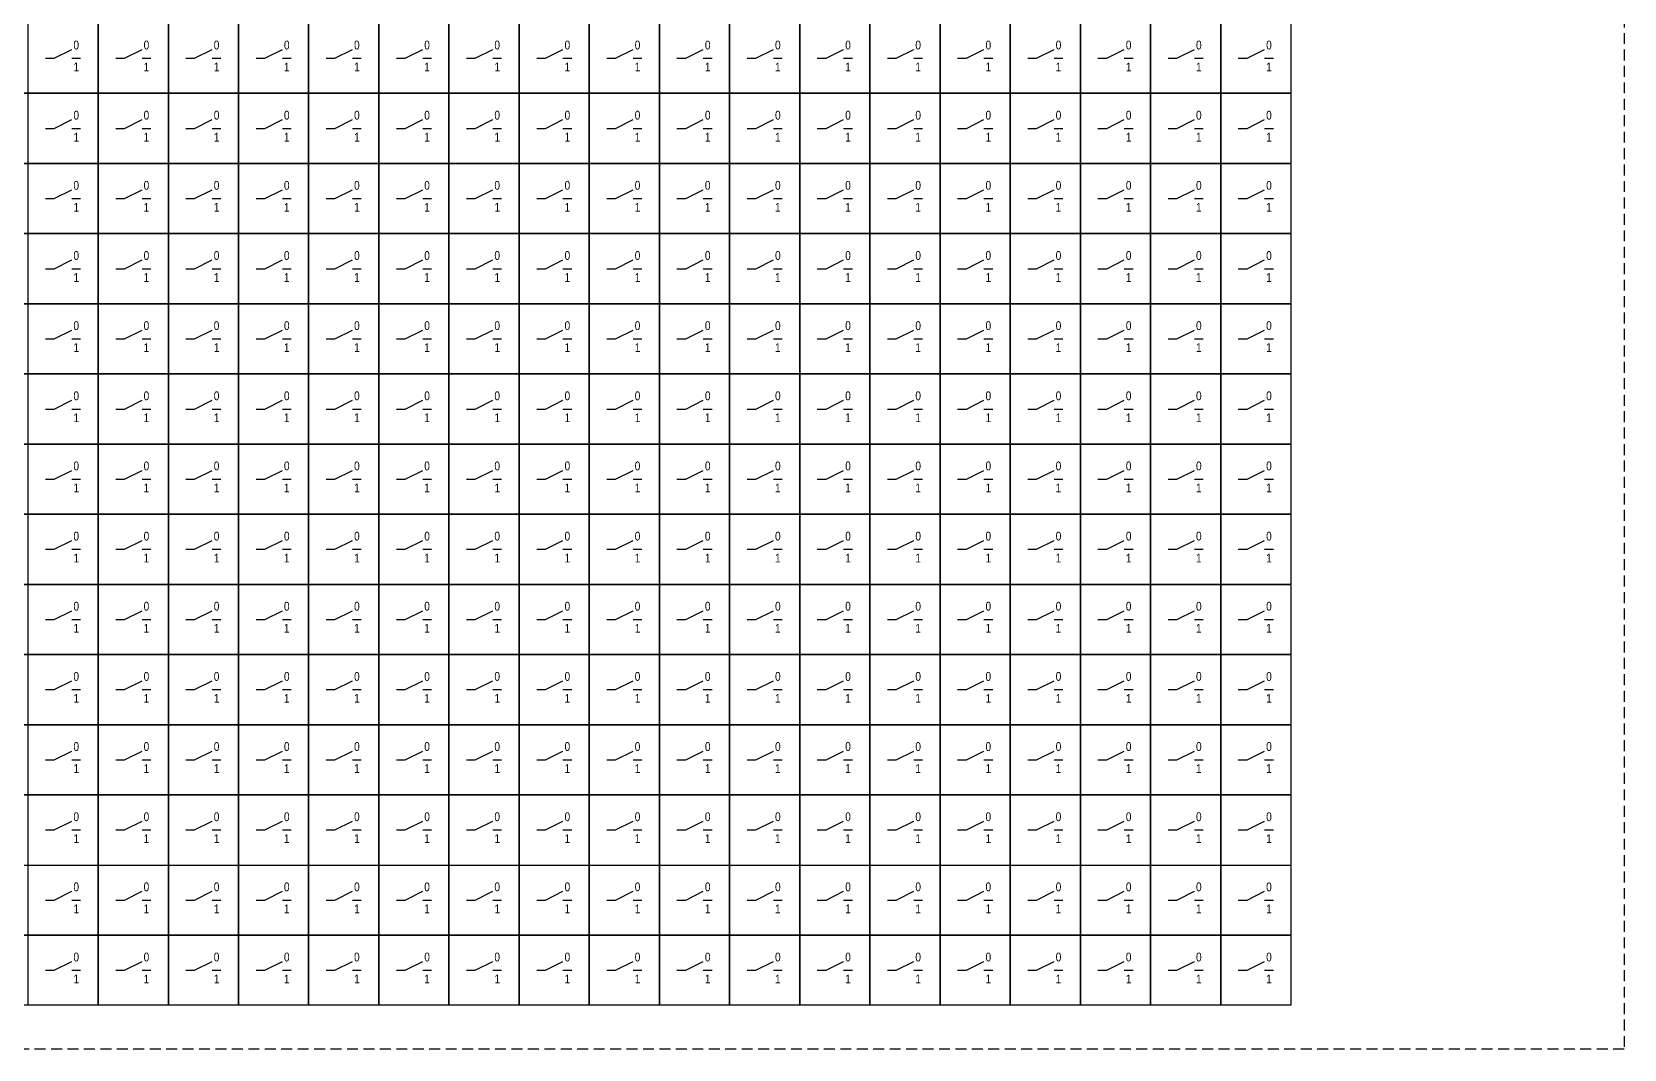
# Model space of a CAD drawing. Header units: millimetres. Extents: x -6343 to 676, y -1039 to 887.
# Drawn here: x -3019.6 to -2838, y 482 to 598 of the extents above; entities that cross this region are included whole.
import ezdxf

# ---------------------------------------------------------------- set-up
doc = ezdxf.new("R2010")
doc.units = ezdxf.units.MM
doc.linetypes.add('штриховая2', pattern=[0.375, 0.25, -0.125])
doc.styles.add('2.5_Gost_RD', font='ARIALN.TTF', dxfattribs={"height": 2.5})

msp = doc.modelspace()

# ---------------------------------------------------------------- linework, layer by layer
at = {"ltscale": 100}
for p, q in [((-3017, 595), (-3015, 596)), ((-3009, 595), (-3007, 596)), ((-3001, 595), (-2999, 596)), ((-2993, 595), (-2991, 596)), ((-2985, 595), (-2983, 596)), ((-2977, 595), (-2975, 596)), ((-2969, 595), (-2967, 596)), ((-2961, 595), (-2959, 596)), ((-2953, 595), (-2951, 596)), ((-2945, 595), (-2943, 596)), ((-2937, 595), (-2935, 596)), ((-2929, 595), (-2927, 596)), ((-2921, 595), (-2919, 596)), ((-2913, 595), (-2911, 596)), ((-2905, 595), (-2903, 596)), ((-2897, 595), (-2895, 596)), ((-2889, 595), (-2887, 596)), ((-2881, 595), (-2879, 596)), ((-3018, 595), (-3017, 595)), ((-3015, 595), (-3014, 595)), ((-3010, 595), (-3009, 595)), ((-3007, 595), (-3006, 595)), ((-3002, 595), (-3001, 595)), ((-2999, 595), (-2998, 595)), ((-2994, 595), (-2993, 595)), ((-2991, 595), (-2990, 595)), ((-2986, 595), (-2985, 595)), ((-2983, 595), (-2982, 595)), ((-2978, 595), (-2977, 595)), ((-2975, 595), (-2974, 595)), ((-2970, 595), (-2969, 595)), ((-2967, 595), (-2966, 595)), ((-2962, 595), (-2961, 595)), ((-2959, 595), (-2958, 595)), ((-2954, 595), (-2953, 595)), ((-2951, 595), (-2950, 595)), ((-2946, 595), (-2945, 595)), ((-2943, 595), (-2942, 595)), ((-2938, 595), (-2937, 595)), ((-2935, 595), (-2934, 595)), ((-2930, 595), (-2929, 595)), ((-2927, 595), (-2926, 595)), ((-2922, 595), (-2921, 595)), ((-2919, 595), (-2918, 595)), ((-2914, 595), (-2913, 595)), ((-2911, 595), (-2910, 595)), ((-2906, 595), (-2905, 595)), ((-2903, 595), (-2902, 595)), ((-2898, 595), (-2897, 595)), ((-2895, 595), (-2894, 595)), ((-2890, 595), (-2889, 595)), ((-2887, 595), (-2886, 595)), ((-2882, 595), (-2881, 595)), ((-2879, 595), (-2878, 595)), ((-3018, 587), (-3017, 587)), ((-3017, 587), (-3015, 588)), ((-3015, 587), (-3014, 587)), ((-3010, 587), (-3009, 587)), ((-3009, 587), (-3007, 588)), ((-3007, 587), (-3006, 587)), ((-3002, 587), (-3001, 587)), ((-3001, 587), (-2999, 588)), ((-2999, 587), (-2998, 587)), ((-2994, 587), (-2993, 587)), ((-2993, 587), (-2991, 588)), ((-2991, 587), (-2990, 587)), ((-2986, 587), (-2985, 587)), ((-2985, 587), (-2983, 588)), ((-2983, 587), (-2982, 587)), ((-2978, 587), (-2977, 587)), ((-2977, 587), (-2975, 588)), ((-2975, 587), (-2974, 587)), ((-2970, 587), (-2969, 587)), ((-2969, 587), (-2967, 588)), ((-2967, 587), (-2966, 587)), ((-2962, 587), (-2961, 587)), ((-2961, 587), (-2959, 588)), ((-2959, 587), (-2958, 587)), ((-2954, 587), (-2953, 587)), ((-2953, 587), (-2951, 588)), ((-2951, 587), (-2950, 587)), ((-2946, 587), (-2945, 587)), ((-2945, 587), (-2943, 588)), ((-2943, 587), (-2942, 587)), ((-2938, 587), (-2937, 587)), ((-2937, 587), (-2935, 588)), ((-2935, 587), (-2934, 587)), ((-2930, 587), (-2929, 587)), ((-2929, 587), (-2927, 588)), ((-2927, 587), (-2926, 587)), ((-2922, 587), (-2921, 587)), ((-2921, 587), (-2919, 588)), ((-2919, 587), (-2918, 587)), ((-2914, 587), (-2913, 587)), ((-2913, 587), (-2911, 588)), ((-2911, 587), (-2910, 587)), ((-2906, 587), (-2905, 587)), ((-2905, 587), (-2903, 588)), ((-2903, 587), (-2902, 587)), ((-2898, 587), (-2897, 587)), ((-2897, 587), (-2895, 588)), ((-2895, 587), (-2894, 587)), ((-2890, 587), (-2889, 587)), ((-2889, 587), (-2887, 588)), ((-2887, 587), (-2886, 587)), ((-2882, 587), (-2881, 587)), ((-2881, 587), (-2879, 588)), ((-2879, 587), (-2878, 587)), ((-3017, 579), (-3015, 580)), ((-3009, 579), (-3007, 580)), ((-3001, 579), (-2999, 580)), ((-2993, 579), (-2991, 580)), ((-2985, 579), (-2983, 580)), ((-2977, 579), (-2975, 580)), ((-2969, 579), (-2967, 580)), ((-2961, 579), (-2959, 580)), ((-2953, 579), (-2951, 580)), ((-2945, 579), (-2943, 580)), ((-2937, 579), (-2935, 580)), ((-2929, 579), (-2927, 580)), ((-2921, 579), (-2919, 580)), ((-2913, 579), (-2911, 580)), ((-2905, 579), (-2903, 580)), ((-2897, 579), (-2895, 580)), ((-2889, 579), (-2887, 580)), ((-2881, 579), (-2879, 580)), ((-3018, 579), (-3017, 579)), ((-3015, 579), (-3014, 579)), ((-3010, 579), (-3009, 579)), ((-3007, 579), (-3006, 579)), ((-3002, 579), (-3001, 579)), ((-2999, 579), (-2998, 579)), ((-2994, 579), (-2993, 579)), ((-2991, 579), (-2990, 579)), ((-2986, 579), (-2985, 579)), ((-2983, 579), (-2982, 579)), ((-2978, 579), (-2977, 579)), ((-2975, 579), (-2974, 579)), ((-2970, 579), (-2969, 579)), ((-2967, 579), (-2966, 579)), ((-2962, 579), (-2961, 579)), ((-2959, 579), (-2958, 579)), ((-2954, 579), (-2953, 579)), ((-2951, 579), (-2950, 579)), ((-2946, 579), (-2945, 579)), ((-2943, 579), (-2942, 579)), ((-2938, 579), (-2937, 579)), ((-2935, 579), (-2934, 579)), ((-2930, 579), (-2929, 579)), ((-2927, 579), (-2926, 579)), ((-2922, 579), (-2921, 579)), ((-2919, 579), (-2918, 579)), ((-2914, 579), (-2913, 579)), ((-2911, 579), (-2910, 579)), ((-2906, 579), (-2905, 579)), ((-2903, 579), (-2902, 579)), ((-2898, 579), (-2897, 579)), ((-2895, 579), (-2894, 579)), ((-2890, 579), (-2889, 579)), ((-2887, 579), (-2886, 579)), ((-2882, 579), (-2881, 579)), ((-2879, 579), (-2878, 579)), ((-3017, 571), (-3015, 572)), ((-3009, 571), (-3007, 572)), ((-3001, 571), (-2999, 572)), ((-2993, 571), (-2991, 572)), ((-2985, 571), (-2983, 572)), ((-2977, 571), (-2975, 572)), ((-2969, 571), (-2967, 572)), ((-2961, 571), (-2959, 572)), ((-2953, 571), (-2951, 572)), ((-2945, 571), (-2943, 572)), ((-2937, 571), (-2935, 572)), ((-2929, 571), (-2927, 572)), ((-2921, 571), (-2919, 572)), ((-2913, 571), (-2911, 572)), ((-2905, 571), (-2903, 572)), ((-2897, 571), (-2895, 572)), ((-2889, 571), (-2887, 572)), ((-2881, 571), (-2879, 572)), ((-3018, 571), (-3017, 571)), ((-3015, 571), (-3014, 571)), ((-3010, 571), (-3009, 571)), ((-3007, 571), (-3006, 571)), ((-3002, 571), (-3001, 571)), ((-2999, 571), (-2998, 571)), ((-2994, 571), (-2993, 571)), ((-2991, 571), (-2990, 571)), ((-2986, 571), (-2985, 571)), ((-2983, 571), (-2982, 571)), ((-2978, 571), (-2977, 571)), ((-2975, 571), (-2974, 571)), ((-2970, 571), (-2969, 571)), ((-2967, 571), (-2966, 571)), ((-2962, 571), (-2961, 571)), ((-2959, 571), (-2958, 571)), ((-2954, 571), (-2953, 571)), ((-2951, 571), (-2950, 571)), ((-2946, 571), (-2945, 571)), ((-2943, 571), (-2942, 571)), ((-2938, 571), (-2937, 571)), ((-2935, 571), (-2934, 571)), ((-2930, 571), (-2929, 571)), ((-2927, 571), (-2926, 571)), ((-2922, 571), (-2921, 571)), ((-2919, 571), (-2918, 571)), ((-2914, 571), (-2913, 571)), ((-2911, 571), (-2910, 571)), ((-2906, 571), (-2905, 571)), ((-2903, 571), (-2902, 571)), ((-2898, 571), (-2897, 571)), ((-2895, 571), (-2894, 571)), ((-2890, 571), (-2889, 571)), ((-2887, 571), (-2886, 571)), ((-2882, 571), (-2881, 571)), ((-2879, 571), (-2878, 571)), ((-3018, 563), (-3017, 563)), ((-3017, 563), (-3015, 564)), ((-3015, 563), (-3014, 563)), ((-3010, 563), (-3009, 563)), ((-3009, 563), (-3007, 564)), ((-3007, 563), (-3006, 563)), ((-3002, 563), (-3001, 563)), ((-3001, 563), (-2999, 564)), ((-2999, 563), (-2998, 563)), ((-2994, 563), (-2993, 563)), ((-2993, 563), (-2991, 564)), ((-2991, 563), (-2990, 563)), ((-2986, 563), (-2985, 563)), ((-2985, 563), (-2983, 564)), ((-2983, 563), (-2982, 563)), ((-2978, 563), (-2977, 563)), ((-2977, 563), (-2975, 564)), ((-2975, 563), (-2974, 563)), ((-2970, 563), (-2969, 563)), ((-2969, 563), (-2967, 564)), ((-2967, 563), (-2966, 563)), ((-2962, 563), (-2961, 563)), ((-2961, 563), (-2959, 564)), ((-2959, 563), (-2958, 563)), ((-2954, 563), (-2953, 563)), ((-2953, 563), (-2951, 564)), ((-2951, 563), (-2950, 563)), ((-2946, 563), (-2945, 563)), ((-2945, 563), (-2943, 564)), ((-2943, 563), (-2942, 563)), ((-2938, 563), (-2937, 563)), ((-2937, 563), (-2935, 564)), ((-2935, 563), (-2934, 563)), ((-2930, 563), (-2929, 563)), ((-2929, 563), (-2927, 564)), ((-2927, 563), (-2926, 563)), ((-2922, 563), (-2921, 563)), ((-2921, 563), (-2919, 564)), ((-2919, 563), (-2918, 563)), ((-2914, 563), (-2913, 563)), ((-2913, 563), (-2911, 564)), ((-2911, 563), (-2910, 563)), ((-2906, 563), (-2905, 563)), ((-2905, 563), (-2903, 564)), ((-2903, 563), (-2902, 563)), ((-2898, 563), (-2897, 563)), ((-2897, 563), (-2895, 564)), ((-2895, 563), (-2894, 563)), ((-2890, 563), (-2889, 563)), ((-2889, 563), (-2887, 564)), ((-2887, 563), (-2886, 563)), ((-2882, 563), (-2881, 563)), ((-2881, 563), (-2879, 564)), ((-2879, 563), (-2878, 563)), ((-3017, 555), (-3015, 556)), ((-3009, 555), (-3007, 556)), ((-3001, 555), (-2999, 556)), ((-2993, 555), (-2991, 556)), ((-2985, 555), (-2983, 556)), ((-2977, 555), (-2975, 556)), ((-2969, 555), (-2967, 556)), ((-2961, 555), (-2959, 556)), ((-2953, 555), (-2951, 556)), ((-2945, 555), (-2943, 556)), ((-2937, 555), (-2935, 556)), ((-2929, 555), (-2927, 556)), ((-2921, 555), (-2919, 556)), ((-2913, 555), (-2911, 556)), ((-2905, 555), (-2903, 556)), ((-2897, 555), (-2895, 556)), ((-2889, 555), (-2887, 556)), ((-2881, 555), (-2879, 556)), ((-3018, 555), (-3017, 555)), ((-3015, 555), (-3014, 555)), ((-3010, 555), (-3009, 555)), ((-3007, 555), (-3006, 555)), ((-3002, 555), (-3001, 555)), ((-2999, 555), (-2998, 555)), ((-2994, 555), (-2993, 555)), ((-2991, 555), (-2990, 555)), ((-2986, 555), (-2985, 555)), ((-2983, 555), (-2982, 555)), ((-2978, 555), (-2977, 555)), ((-2975, 555), (-2974, 555)), ((-2970, 555), (-2969, 555)), ((-2967, 555), (-2966, 555)), ((-2962, 555), (-2961, 555)), ((-2959, 555), (-2958, 555)), ((-2954, 555), (-2953, 555)), ((-2951, 555), (-2950, 555)), ((-2946, 555), (-2945, 555)), ((-2943, 555), (-2942, 555)), ((-2938, 555), (-2937, 555)), ((-2935, 555), (-2934, 555)), ((-2930, 555), (-2929, 555)), ((-2927, 555), (-2926, 555)), ((-2922, 555), (-2921, 555)), ((-2919, 555), (-2918, 555)), ((-2914, 555), (-2913, 555)), ((-2911, 555), (-2910, 555)), ((-2906, 555), (-2905, 555)), ((-2903, 555), (-2902, 555)), ((-2898, 555), (-2897, 555)), ((-2895, 555), (-2894, 555)), ((-2890, 555), (-2889, 555)), ((-2887, 555), (-2886, 555)), ((-2882, 555), (-2881, 555)), ((-2879, 555), (-2878, 555)), ((-3018, 547), (-3017, 547)), ((-3017, 547), (-3015, 548)), ((-3015, 547), (-3014, 547)), ((-3010, 547), (-3009, 547)), ((-3009, 547), (-3007, 548)), ((-3007, 547), (-3006, 547)), ((-3002, 547), (-3001, 547)), ((-3001, 547), (-2999, 548)), ((-2999, 547), (-2998, 547)), ((-2994, 547), (-2993, 547)), ((-2993, 547), (-2991, 548)), ((-2991, 547), (-2990, 547)), ((-2986, 547), (-2985, 547)), ((-2985, 547), (-2983, 548)), ((-2983, 547), (-2982, 547)), ((-2978, 547), (-2977, 547)), ((-2977, 547), (-2975, 548)), ((-2975, 547), (-2974, 547)), ((-2970, 547), (-2969, 547)), ((-2969, 547), (-2967, 548)), ((-2967, 547), (-2966, 547)), ((-2962, 547), (-2961, 547)), ((-2961, 547), (-2959, 548)), ((-2959, 547), (-2958, 547)), ((-2954, 547), (-2953, 547)), ((-2953, 547), (-2951, 548)), ((-2951, 547), (-2950, 547)), ((-2946, 547), (-2945, 547)), ((-2945, 547), (-2943, 548)), ((-2943, 547), (-2942, 547)), ((-2938, 547), (-2937, 547)), ((-2937, 547), (-2935, 548)), ((-2935, 547), (-2934, 547)), ((-2930, 547), (-2929, 547)), ((-2929, 547), (-2927, 548)), ((-2927, 547), (-2926, 547)), ((-2922, 547), (-2921, 547)), ((-2921, 547), (-2919, 548)), ((-2919, 547), (-2918, 547)), ((-2914, 547), (-2913, 547)), ((-2913, 547), (-2911, 548)), ((-2911, 547), (-2910, 547)), ((-2906, 547), (-2905, 547)), ((-2905, 547), (-2903, 548)), ((-2903, 547), (-2902, 547)), ((-2898, 547), (-2897, 547)), ((-2897, 547), (-2895, 548)), ((-2895, 547), (-2894, 547)), ((-2890, 547), (-2889, 547)), ((-2889, 547), (-2887, 548)), ((-2887, 547), (-2886, 547)), ((-2882, 547), (-2881, 547)), ((-2881, 547), (-2879, 548)), ((-2879, 547), (-2878, 547)), ((-3017, 539), (-3015, 540)), ((-3009, 539), (-3007, 540)), ((-3001, 539), (-2999, 540)), ((-2993, 539), (-2991, 540)), ((-2985, 539), (-2983, 540)), ((-2977, 539), (-2975, 540)), ((-2969, 539), (-2967, 540)), ((-2961, 539), (-2959, 540)), ((-2953, 539), (-2951, 540)), ((-2945, 539), (-2943, 540)), ((-2937, 539), (-2935, 540)), ((-2929, 539), (-2927, 540)), ((-2921, 539), (-2919, 540)), ((-2913, 539), (-2911, 540)), ((-2905, 539), (-2903, 540)), ((-2897, 539), (-2895, 540)), ((-2889, 539), (-2887, 540)), ((-2881, 539), (-2879, 540)), ((-3018, 539), (-3017, 539)), ((-3015, 539), (-3014, 539)), ((-3010, 539), (-3009, 539)), ((-3007, 539), (-3006, 539)), ((-3002, 539), (-3001, 539)), ((-2999, 539), (-2998, 539)), ((-2994, 539), (-2993, 539)), ((-2991, 539), (-2990, 539)), ((-2986, 539), (-2985, 539)), ((-2983, 539), (-2982, 539)), ((-2978, 539), (-2977, 539)), ((-2975, 539), (-2974, 539)), ((-2970, 539), (-2969, 539)), ((-2967, 539), (-2966, 539)), ((-2962, 539), (-2961, 539)), ((-2959, 539), (-2958, 539)), ((-2954, 539), (-2953, 539)), ((-2951, 539), (-2950, 539)), ((-2946, 539), (-2945, 539)), ((-2943, 539), (-2942, 539)), ((-2938, 539), (-2937, 539)), ((-2935, 539), (-2934, 539)), ((-2930, 539), (-2929, 539)), ((-2927, 539), (-2926, 539)), ((-2922, 539), (-2921, 539)), ((-2919, 539), (-2918, 539)), ((-2914, 539), (-2913, 539)), ((-2911, 539), (-2910, 539)), ((-2906, 539), (-2905, 539)), ((-2903, 539), (-2902, 539)), ((-2898, 539), (-2897, 539)), ((-2895, 539), (-2894, 539)), ((-2890, 539), (-2889, 539)), ((-2887, 539), (-2886, 539)), ((-2882, 539), (-2881, 539)), ((-2879, 539), (-2878, 539)), ((-3017, 531), (-3015, 532)), ((-3009, 531), (-3007, 532)), ((-3001, 531), (-2999, 532)), ((-2993, 531), (-2991, 532)), ((-2985, 531), (-2983, 532)), ((-2977, 531), (-2975, 532)), ((-2969, 531), (-2967, 532)), ((-2961, 531), (-2959, 532)), ((-2953, 531), (-2951, 532)), ((-2945, 531), (-2943, 532)), ((-2937, 531), (-2935, 532)), ((-2929, 531), (-2927, 532)), ((-2921, 531), (-2919, 532)), ((-2913, 531), (-2911, 532)), ((-2905, 531), (-2903, 532)), ((-2897, 531), (-2895, 532)), ((-2889, 531), (-2887, 532)), ((-2881, 531), (-2879, 532)), ((-3018, 531), (-3017, 531)), ((-3015, 531), (-3014, 531)), ((-3010, 531), (-3009, 531)), ((-3007, 531), (-3006, 531)), ((-3002, 531), (-3001, 531)), ((-2999, 531), (-2998, 531)), ((-2994, 531), (-2993, 531)), ((-2991, 531), (-2990, 531)), ((-2986, 531), (-2985, 531)), ((-2983, 531), (-2982, 531)), ((-2978, 531), (-2977, 531)), ((-2975, 531), (-2974, 531)), ((-2970, 531), (-2969, 531)), ((-2967, 531), (-2966, 531)), ((-2962, 531), (-2961, 531)), ((-2959, 531), (-2958, 531)), ((-2954, 531), (-2953, 531)), ((-2951, 531), (-2950, 531)), ((-2946, 531), (-2945, 531)), ((-2943, 531), (-2942, 531)), ((-2938, 531), (-2937, 531)), ((-2935, 531), (-2934, 531)), ((-2930, 531), (-2929, 531)), ((-2927, 531), (-2926, 531)), ((-2922, 531), (-2921, 531)), ((-2919, 531), (-2918, 531)), ((-2914, 531), (-2913, 531)), ((-2911, 531), (-2910, 531)), ((-2906, 531), (-2905, 531)), ((-2903, 531), (-2902, 531)), ((-2898, 531), (-2897, 531)), ((-2895, 531), (-2894, 531)), ((-2890, 531), (-2889, 531)), ((-2887, 531), (-2886, 531)), ((-2882, 531), (-2881, 531)), ((-2879, 531), (-2878, 531)), ((-3018, 523), (-3017, 523)), ((-3017, 523), (-3015, 524)), ((-3015, 523), (-3014, 523)), ((-3010, 523), (-3009, 523)), ((-3009, 523), (-3007, 524)), ((-3007, 523), (-3006, 523)), ((-3002, 523), (-3001, 523)), ((-3001, 523), (-2999, 524)), ((-2999, 523), (-2998, 523)), ((-2994, 523), (-2993, 523)), ((-2993, 523), (-2991, 524)), ((-2991, 523), (-2990, 523)), ((-2986, 523), (-2985, 523)), ((-2985, 523), (-2983, 524)), ((-2983, 523), (-2982, 523)), ((-2978, 523), (-2977, 523)), ((-2977, 523), (-2975, 524)), ((-2975, 523), (-2974, 523)), ((-2970, 523), (-2969, 523)), ((-2969, 523), (-2967, 524)), ((-2967, 523), (-2966, 523)), ((-2962, 523), (-2961, 523)), ((-2961, 523), (-2959, 524)), ((-2959, 523), (-2958, 523)), ((-2954, 523), (-2953, 523)), ((-2953, 523), (-2951, 524)), ((-2951, 523), (-2950, 523)), ((-2946, 523), (-2945, 523)), ((-2945, 523), (-2943, 524)), ((-2943, 523), (-2942, 523)), ((-2938, 523), (-2937, 523)), ((-2937, 523), (-2935, 524)), ((-2935, 523), (-2934, 523)), ((-2930, 523), (-2929, 523)), ((-2929, 523), (-2927, 524)), ((-2927, 523), (-2926, 523)), ((-2922, 523), (-2921, 523)), ((-2921, 523), (-2919, 524)), ((-2919, 523), (-2918, 523)), ((-2914, 523), (-2913, 523)), ((-2913, 523), (-2911, 524)), ((-2911, 523), (-2910, 523)), ((-2906, 523), (-2905, 523)), ((-2905, 523), (-2903, 524)), ((-2903, 523), (-2902, 523)), ((-2898, 523), (-2897, 523)), ((-2897, 523), (-2895, 524)), ((-2895, 523), (-2894, 523)), ((-2890, 523), (-2889, 523)), ((-2889, 523), (-2887, 524)), ((-2887, 523), (-2886, 523)), ((-2882, 523), (-2881, 523)), ((-2881, 523), (-2879, 524)), ((-2879, 523), (-2878, 523)), ((-3017, 515), (-3015, 516)), ((-3009, 515), (-3007, 516)), ((-3001, 515), (-2999, 516)), ((-2993, 515), (-2991, 516)), ((-2985, 515), (-2983, 516)), ((-2977, 515), (-2975, 516)), ((-2969, 515), (-2967, 516)), ((-2961, 515), (-2959, 516)), ((-2953, 515), (-2951, 516)), ((-2945, 515), (-2943, 516)), ((-2937, 515), (-2935, 516)), ((-2929, 515), (-2927, 516)), ((-2921, 515), (-2919, 516)), ((-2913, 515), (-2911, 516)), ((-2905, 515), (-2903, 516)), ((-2897, 515), (-2895, 516)), ((-2889, 515), (-2887, 516)), ((-2881, 515), (-2879, 516)), ((-3018, 515), (-3017, 515)), ((-3015, 515), (-3014, 515)), ((-3010, 515), (-3009, 515)), ((-3007, 515), (-3006, 515)), ((-3002, 515), (-3001, 515)), ((-2999, 515), (-2998, 515)), ((-2994, 515), (-2993, 515)), ((-2991, 515), (-2990, 515)), ((-2986, 515), (-2985, 515)), ((-2983, 515), (-2982, 515)), ((-2978, 515), (-2977, 515)), ((-2975, 515), (-2974, 515)), ((-2970, 515), (-2969, 515)), ((-2967, 515), (-2966, 515)), ((-2962, 515), (-2961, 515)), ((-2959, 515), (-2958, 515)), ((-2954, 515), (-2953, 515)), ((-2951, 515), (-2950, 515)), ((-2946, 515), (-2945, 515)), ((-2943, 515), (-2942, 515)), ((-2938, 515), (-2937, 515)), ((-2935, 515), (-2934, 515)), ((-2930, 515), (-2929, 515)), ((-2927, 515), (-2926, 515)), ((-2922, 515), (-2921, 515)), ((-2919, 515), (-2918, 515)), ((-2914, 515), (-2913, 515)), ((-2911, 515), (-2910, 515)), ((-2906, 515), (-2905, 515)), ((-2903, 515), (-2902, 515)), ((-2898, 515), (-2897, 515)), ((-2895, 515), (-2894, 515)), ((-2890, 515), (-2889, 515)), ((-2887, 515), (-2886, 515)), ((-2882, 515), (-2881, 515)), ((-2879, 515), (-2878, 515)), ((-3018, 507), (-3017, 507)), ((-3017, 507), (-3015, 508)), ((-3015, 507), (-3014, 507)), ((-3010, 507), (-3009, 507)), ((-3009, 507), (-3007, 508)), ((-3007, 507), (-3006, 507)), ((-3002, 507), (-3001, 507)), ((-3001, 507), (-2999, 508)), ((-2999, 507), (-2998, 507)), ((-2994, 507), (-2993, 507)), ((-2993, 507), (-2991, 508)), ((-2991, 507), (-2990, 507)), ((-2986, 507), (-2985, 507)), ((-2985, 507), (-2983, 508)), ((-2983, 507), (-2982, 507)), ((-2978, 507), (-2977, 507)), ((-2977, 507), (-2975, 508)), ((-2975, 507), (-2974, 507)), ((-2970, 507), (-2969, 507)), ((-2969, 507), (-2967, 508)), ((-2967, 507), (-2966, 507)), ((-2962, 507), (-2961, 507)), ((-2961, 507), (-2959, 508)), ((-2959, 507), (-2958, 507)), ((-2954, 507), (-2953, 507)), ((-2953, 507), (-2951, 508)), ((-2951, 507), (-2950, 507)), ((-2946, 507), (-2945, 507)), ((-2945, 507), (-2943, 508)), ((-2943, 507), (-2942, 507)), ((-2938, 507), (-2937, 507)), ((-2937, 507), (-2935, 508)), ((-2935, 507), (-2934, 507)), ((-2930, 507), (-2929, 507)), ((-2929, 507), (-2927, 508)), ((-2927, 507), (-2926, 507)), ((-2922, 507), (-2921, 507)), ((-2921, 507), (-2919, 508)), ((-2919, 507), (-2918, 507)), ((-2914, 507), (-2913, 507)), ((-2913, 507), (-2911, 508)), ((-2911, 507), (-2910, 507)), ((-2906, 507), (-2905, 507)), ((-2905, 507), (-2903, 508)), ((-2903, 507), (-2902, 507)), ((-2898, 507), (-2897, 507)), ((-2897, 507), (-2895, 508)), ((-2895, 507), (-2894, 507)), ((-2890, 507), (-2889, 507)), ((-2889, 507), (-2887, 508)), ((-2887, 507), (-2886, 507)), ((-2882, 507), (-2881, 507)), ((-2881, 507), (-2879, 508)), ((-2879, 507), (-2878, 507)), ((-3017, 499), (-3015, 500)), ((-3009, 499), (-3007, 500)), ((-3001, 499), (-2999, 500)), ((-2993, 499), (-2991, 500)), ((-2985, 499), (-2983, 500)), ((-2977, 499), (-2975, 500)), ((-2969, 499), (-2967, 500)), ((-2961, 499), (-2959, 500)), ((-2953, 499), (-2951, 500)), ((-2945, 499), (-2943, 500)), ((-2937, 499), (-2935, 500)), ((-2929, 499), (-2927, 500)), ((-2921, 499), (-2919, 500)), ((-2913, 499), (-2911, 500)), ((-2905, 499), (-2903, 500)), ((-2897, 499), (-2895, 500)), ((-2889, 499), (-2887, 500)), ((-2881, 499), (-2879, 500)), ((-3018, 499), (-3017, 499)), ((-3015, 499), (-3014, 499)), ((-3010, 499), (-3009, 499)), ((-3007, 499), (-3006, 499)), ((-3002, 499), (-3001, 499)), ((-2999, 499), (-2998, 499)), ((-2994, 499), (-2993, 499)), ((-2991, 499), (-2990, 499)), ((-2986, 499), (-2985, 499)), ((-2983, 499), (-2982, 499)), ((-2978, 499), (-2977, 499)), ((-2975, 499), (-2974, 499)), ((-2970, 499), (-2969, 499)), ((-2967, 499), (-2966, 499)), ((-2962, 499), (-2961, 499)), ((-2959, 499), (-2958, 499)), ((-2954, 499), (-2953, 499)), ((-2951, 499), (-2950, 499)), ((-2946, 499), (-2945, 499)), ((-2943, 499), (-2942, 499)), ((-2938, 499), (-2937, 499)), ((-2935, 499), (-2934, 499)), ((-2930, 499), (-2929, 499)), ((-2927, 499), (-2926, 499)), ((-2922, 499), (-2921, 499)), ((-2919, 499), (-2918, 499)), ((-2914, 499), (-2913, 499)), ((-2911, 499), (-2910, 499)), ((-2906, 499), (-2905, 499)), ((-2903, 499), (-2902, 499)), ((-2898, 499), (-2897, 499)), ((-2895, 499), (-2894, 499)), ((-2890, 499), (-2889, 499)), ((-2887, 499), (-2886, 499)), ((-2882, 499), (-2881, 499)), ((-2879, 499), (-2878, 499)), ((-3018, 491), (-3017, 491)), ((-3017, 491), (-3015, 492)), ((-3015, 491), (-3014, 491)), ((-3010, 491), (-3009, 491)), ((-3009, 491), (-3007, 492)), ((-3007, 491), (-3006, 491)), ((-3002, 491), (-3001, 491)), ((-3001, 491), (-2999, 492)), ((-2999, 491), (-2998, 491)), ((-2994, 491), (-2993, 491)), ((-2993, 491), (-2991, 492)), ((-2991, 491), (-2990, 491)), ((-2986, 491), (-2985, 491)), ((-2985, 491), (-2983, 492)), ((-2983, 491), (-2982, 491)), ((-2978, 491), (-2977, 491)), ((-2977, 491), (-2975, 492)), ((-2975, 491), (-2974, 491)), ((-2970, 491), (-2969, 491)), ((-2969, 491), (-2967, 492)), ((-2967, 491), (-2966, 491)), ((-2962, 491), (-2961, 491)), ((-2961, 491), (-2959, 492)), ((-2959, 491), (-2958, 491)), ((-2954, 491), (-2953, 491)), ((-2953, 491), (-2951, 492)), ((-2951, 491), (-2950, 491)), ((-2946, 491), (-2945, 491)), ((-2945, 491), (-2943, 492)), ((-2943, 491), (-2942, 491)), ((-2938, 491), (-2937, 491)), ((-2937, 491), (-2935, 492)), ((-2935, 491), (-2934, 491)), ((-2930, 491), (-2929, 491)), ((-2929, 491), (-2927, 492)), ((-2927, 491), (-2926, 491)), ((-2922, 491), (-2921, 491)), ((-2921, 491), (-2919, 492)), ((-2919, 491), (-2918, 491)), ((-2914, 491), (-2913, 491)), ((-2913, 491), (-2911, 492)), ((-2911, 491), (-2910, 491)), ((-2906, 491), (-2905, 491)), ((-2905, 491), (-2903, 492)), ((-2903, 491), (-2902, 491)), ((-2898, 491), (-2897, 491)), ((-2897, 491), (-2895, 492)), ((-2895, 491), (-2894, 491)), ((-2890, 491), (-2889, 491)), ((-2889, 491), (-2887, 492)), ((-2887, 491), (-2886, 491)), ((-2882, 491), (-2881, 491)), ((-2881, 491), (-2879, 492)), ((-2879, 491), (-2878, 491))]:
    msp.add_line(p, q, dxfattribs=at)
at = {"linetype": 'штриховая2', "ltscale": 5}
msp.add_lwpolyline([(-3133, 716), (-2838, 716), (-2838, 482), (-3133, 482)], close=True, dxfattribs=at)
at = {"ltscale": 100}
for points in [[(-3020, 647), (-3012, 647), (-3012, 487), (-3020, 487)], [(-3012, 647), (-3004, 647), (-3004, 487), (-3012, 487)], [(-3004, 647), (-2996, 647), (-2996, 487), (-3004, 487)], [(-2996, 647), (-2988, 647), (-2988, 487), (-2996, 487)], [(-2988, 647), (-2980, 647), (-2980, 487), (-2988, 487)], [(-2980, 647), (-2972, 647), (-2972, 487), (-2980, 487)], [(-2972, 647), (-2964, 647), (-2964, 487), (-2972, 487)], [(-2964, 647), (-2956, 647), (-2956, 487), (-2964, 487)], [(-2956, 647), (-2948, 647), (-2948, 487), (-2956, 487)], [(-2948, 647), (-2940, 647), (-2940, 487), (-2948, 487)], [(-2940, 647), (-2932, 647), (-2932, 487), (-2940, 487)], [(-2932, 647), (-2924, 647), (-2924, 487), (-2932, 487)], [(-2924, 647), (-2916, 647), (-2916, 487), (-2924, 487)], [(-2916, 647), (-2908, 647), (-2908, 487), (-2916, 487)], [(-2908, 647), (-2900, 647), (-2900, 487), (-2908, 487)], [(-2900, 647), (-2892, 647), (-2892, 487), (-2900, 487)], [(-2892, 647), (-2884, 647), (-2884, 487), (-2892, 487)], [(-2884, 647), (-2876, 647), (-2876, 487), (-2884, 487)], [(-3068, 623), (-2876, 623), (-2876, 591), (-3068, 591)], [(-3068, 591), (-2876, 591), (-2876, 583), (-3068, 583)], [(-3068, 583), (-2876, 583), (-2876, 575), (-3068, 575)], [(-3068, 575), (-2876, 575), (-2876, 567), (-3068, 567)], [(-3068, 567), (-2876, 567), (-2876, 559), (-3068, 559)], [(-3068, 559), (-2876, 559), (-2876, 551), (-3068, 551)], [(-3068, 551), (-2876, 551), (-2876, 543), (-3068, 543)], [(-3068, 543), (-2876, 543), (-2876, 535), (-3068, 535)], [(-3068, 535), (-2876, 535), (-2876, 527), (-3068, 527)], [(-3068, 527), (-2876, 527), (-2876, 519), (-3068, 519)], [(-3068, 519), (-2876, 519), (-2876, 511), (-3068, 511)], [(-3068, 511), (-2876, 511), (-2876, 487), (-3068, 487)], [(-3068, 503), (-2876, 503), (-2876, 495), (-3068, 495)], [(-3068, 495), (-2876, 495), (-2876, 487), (-3068, 487)]]:
    msp.add_lwpolyline(points, close=True, dxfattribs=at)

# ---------------------------------------------------------------- texts
at = {"color": 0, "ltscale": 100, "char_height": 1, "width": 5, "attachment_point": 5, "style": '2.5_Gost_RD'}
for s, insert in [('{\\C256;0}', (-3014.5, 596.5)), ('{\\C256;0}', (-3006.5, 596.5)), ('{\\C256;0}', (-2998.5, 596.5)), ('{\\C256;0}', (-2990.5, 596.5)), ('{\\C256;0}', (-2982.5, 596.5)), ('{\\C256;0}', (-2974.5, 596.5)), ('{\\C256;0}', (-2966.5, 596.5)), ('{\\C256;0}', (-2958.5, 596.5)), ('{\\C256;0}', (-2950.5, 596.5)), ('{\\C256;0}', (-2942.5, 596.5)), ('{\\C256;0}', (-2934.5, 596.5)), ('{\\C256;0}', (-2926.5, 596.5)), ('{\\C256;0}', (-2918.5, 596.5)), ('{\\C256;0}', (-2910.5, 596.5)), ('{\\C256;0}', (-2902.5, 596.5)), ('{\\C256;0}', (-2894.5, 596.5)), ('{\\C256;0}', (-2886.5, 596.5)), ('{\\C256;0}', (-2878.5, 596.5)), ('{\\C256;1}', (-3014.5, 594)), ('{\\C256;1}', (-3006.5, 594)), ('{\\C256;1}', (-2998.5, 594)), ('{\\C256;1}', (-2990.5, 594)), ('{\\C256;1}', (-2982.5, 594)), ('{\\C256;1}', (-2974.5, 594)), ('{\\C256;1}', (-2966.5, 594)), ('{\\C256;1}', (-2958.5, 594)), ('{\\C256;1}', (-2950.5, 594)), ('{\\C256;1}', (-2942.5, 594)), ('{\\C256;1}', (-2934.5, 594)), ('{\\C256;1}', (-2926.5, 594)), ('{\\C256;1}', (-2918.5, 594)), ('{\\C256;1}', (-2910.5, 594)), ('{\\C256;1}', (-2902.5, 594)), ('{\\C256;1}', (-2894.5, 594)), ('{\\C256;1}', (-2886.5, 594)), ('{\\C256;1}', (-2878.5, 594)), ('{\\C256;0}', (-3014.5, 588.5)), ('{\\C256;0}', (-3006.5, 588.5)), ('{\\C256;0}', (-2998.5, 588.5)), ('{\\C256;0}', (-2990.5, 588.5)), ('{\\C256;0}', (-2982.5, 588.5)), ('{\\C256;0}', (-2974.5, 588.5)), ('{\\C256;0}', (-2966.5, 588.5)), ('{\\C256;0}', (-2958.5, 588.5)), ('{\\C256;0}', (-2950.5, 588.5)), ('{\\C256;0}', (-2942.5, 588.5)), ('{\\C256;0}', (-2934.5, 588.5)), ('{\\C256;0}', (-2926.5, 588.5)), ('{\\C256;0}', (-2918.5, 588.5)), ('{\\C256;0}', (-2910.5, 588.5)), ('{\\C256;0}', (-2902.5, 588.5)), ('{\\C256;0}', (-2894.5, 588.5)), ('{\\C256;0}', (-2886.5, 588.5)), ('{\\C256;0}', (-2878.5, 588.5)), ('{\\C256;1}', (-3014.5, 586)), ('{\\C256;1}', (-3006.5, 586)), ('{\\C256;1}', (-2998.5, 586)), ('{\\C256;1}', (-2990.5, 586)), ('{\\C256;1}', (-2982.5, 586)), ('{\\C256;1}', (-2974.5, 586)), ('{\\C256;1}', (-2966.5, 586)), ('{\\C256;1}', (-2958.5, 586)), ('{\\C256;1}', (-2950.5, 586)), ('{\\C256;1}', (-2942.5, 586)), ('{\\C256;1}', (-2934.5, 586)), ('{\\C256;1}', (-2926.5, 586)), ('{\\C256;1}', (-2918.5, 586)), ('{\\C256;1}', (-2910.5, 586)), ('{\\C256;1}', (-2902.5, 586)), ('{\\C256;1}', (-2894.5, 586)), ('{\\C256;1}', (-2886.5, 586)), ('{\\C256;1}', (-2878.5, 586)), ('{\\C256;0}', (-3014.5, 580.5)), ('{\\C256;0}', (-3006.5, 580.5)), ('{\\C256;0}', (-2998.5, 580.5)), ('{\\C256;0}', (-2990.5, 580.5)), ('{\\C256;0}', (-2982.5, 580.5)), ('{\\C256;0}', (-2974.5, 580.5)), ('{\\C256;0}', (-2966.5, 580.5)), ('{\\C256;0}', (-2958.5, 580.5)), ('{\\C256;0}', (-2950.5, 580.5)), ('{\\C256;0}', (-2942.5, 580.5)), ('{\\C256;0}', (-2934.5, 580.5)), ('{\\C256;0}', (-2926.5, 580.5)), ('{\\C256;0}', (-2918.5, 580.5)), ('{\\C256;0}', (-2910.5, 580.5)), ('{\\C256;0}', (-2902.5, 580.5)), ('{\\C256;0}', (-2894.5, 580.5)), ('{\\C256;0}', (-2886.5, 580.5)), ('{\\C256;0}', (-2878.5, 580.5)), ('{\\C256;1}', (-3014.5, 578)), ('{\\C256;1}', (-3006.5, 578)), ('{\\C256;1}', (-2998.5, 578)), ('{\\C256;1}', (-2990.5, 578)), ('{\\C256;1}', (-2982.5, 578)), ('{\\C256;1}', (-2974.5, 578)), ('{\\C256;1}', (-2966.5, 578)), ('{\\C256;1}', (-2958.5, 578)), ('{\\C256;1}', (-2950.5, 578)), ('{\\C256;1}', (-2942.5, 578)), ('{\\C256;1}', (-2934.5, 578)), ('{\\C256;1}', (-2926.5, 578)), ('{\\C256;1}', (-2918.5, 578)), ('{\\C256;1}', (-2910.5, 578)), ('{\\C256;1}', (-2902.5, 578)), ('{\\C256;1}', (-2894.5, 578)), ('{\\C256;1}', (-2886.5, 578)), ('{\\C256;1}', (-2878.5, 578)), ('{\\C256;0}', (-3014.5, 572.5)), ('{\\C256;0}', (-3006.5, 572.5)), ('{\\C256;0}', (-2998.5, 572.5)), ('{\\C256;0}', (-2990.5, 572.5)), ('{\\C256;0}', (-2982.5, 572.5)), ('{\\C256;0}', (-2974.5, 572.5)), ('{\\C256;0}', (-2966.5, 572.5)), ('{\\C256;0}', (-2958.5, 572.5)), ('{\\C256;0}', (-2950.5, 572.5)), ('{\\C256;0}', (-2942.5, 572.5)), ('{\\C256;0}', (-2934.5, 572.5)), ('{\\C256;0}', (-2926.5, 572.5)), ('{\\C256;0}', (-2918.5, 572.5)), ('{\\C256;0}', (-2910.5, 572.5)), ('{\\C256;0}', (-2902.5, 572.5)), ('{\\C256;0}', (-2894.5, 572.5)), ('{\\C256;0}', (-2886.5, 572.5)), ('{\\C256;0}', (-2878.5, 572.5)), ('{\\C256;1}', (-3014.5, 570)), ('{\\C256;1}', (-3006.5, 570)), ('{\\C256;1}', (-2998.5, 570)), ('{\\C256;1}', (-2990.5, 570)), ('{\\C256;1}', (-2982.5, 570)), ('{\\C256;1}', (-2974.5, 570)), ('{\\C256;1}', (-2966.5, 570)), ('{\\C256;1}', (-2958.5, 570)), ('{\\C256;1}', (-2950.5, 570)), ('{\\C256;1}', (-2942.5, 570)), ('{\\C256;1}', (-2934.5, 570)), ('{\\C256;1}', (-2926.5, 570)), ('{\\C256;1}', (-2918.5, 570)), ('{\\C256;1}', (-2910.5, 570)), ('{\\C256;1}', (-2902.5, 570)), ('{\\C256;1}', (-2894.5, 570)), ('{\\C256;1}', (-2886.5, 570)), ('{\\C256;1}', (-2878.5, 570)), ('{\\C256;0}', (-3014.5, 564.5)), ('{\\C256;0}', (-3006.5, 564.5)), ('{\\C256;0}', (-2998.5, 564.5)), ('{\\C256;0}', (-2990.5, 564.5)), ('{\\C256;0}', (-2982.5, 564.5)), ('{\\C256;0}', (-2974.5, 564.5)), ('{\\C256;0}', (-2966.5, 564.5)), ('{\\C256;0}', (-2958.5, 564.5)), ('{\\C256;0}', (-2950.5, 564.5)), ('{\\C256;0}', (-2942.5, 564.5)), ('{\\C256;0}', (-2934.5, 564.5)), ('{\\C256;0}', (-2926.5, 564.5)), ('{\\C256;0}', (-2918.5, 564.5)), ('{\\C256;0}', (-2910.5, 564.5)), ('{\\C256;0}', (-2902.5, 564.5)), ('{\\C256;0}', (-2894.5, 564.5)), ('{\\C256;0}', (-2886.5, 564.5)), ('{\\C256;0}', (-2878.5, 564.5)), ('{\\C256;1}', (-3014.5, 562)), ('{\\C256;1}', (-3006.5, 562)), ('{\\C256;1}', (-2998.5, 562)), ('{\\C256;1}', (-2990.5, 562)), ('{\\C256;1}', (-2982.5, 562)), ('{\\C256;1}', (-2974.5, 562)), ('{\\C256;1}', (-2966.5, 562)), ('{\\C256;1}', (-2958.5, 562)), ('{\\C256;1}', (-2950.5, 562)), ('{\\C256;1}', (-2942.5, 562)), ('{\\C256;1}', (-2934.5, 562)), ('{\\C256;1}', (-2926.5, 562)), ('{\\C256;1}', (-2918.5, 562)), ('{\\C256;1}', (-2910.5, 562)), ('{\\C256;1}', (-2902.5, 562)), ('{\\C256;1}', (-2894.5, 562)), ('{\\C256;1}', (-2886.5, 562)), ('{\\C256;1}', (-2878.5, 562)), ('{\\C256;0}', (-3014.5, 556.5)), ('{\\C256;0}', (-3006.5, 556.5)), ('{\\C256;0}', (-2998.5, 556.5)), ('{\\C256;0}', (-2990.5, 556.5)), ('{\\C256;0}', (-2982.5, 556.5)), ('{\\C256;0}', (-2974.5, 556.5)), ('{\\C256;0}', (-2966.5, 556.5)), ('{\\C256;0}', (-2958.5, 556.5)), ('{\\C256;0}', (-2950.5, 556.5)), ('{\\C256;0}', (-2942.5, 556.5)), ('{\\C256;0}', (-2934.5, 556.5)), ('{\\C256;0}', (-2926.5, 556.5)), ('{\\C256;0}', (-2918.5, 556.5)), ('{\\C256;0}', (-2910.5, 556.5)), ('{\\C256;0}', (-2902.5, 556.5)), ('{\\C256;0}', (-2894.5, 556.5)), ('{\\C256;0}', (-2886.5, 556.5)), ('{\\C256;0}', (-2878.5, 556.5)), ('{\\C256;1}', (-3014.5, 554)), ('{\\C256;1}', (-3006.5, 554)), ('{\\C256;1}', (-2998.5, 554)), ('{\\C256;1}', (-2990.5, 554)), ('{\\C256;1}', (-2982.5, 554)), ('{\\C256;1}', (-2974.5, 554)), ('{\\C256;1}', (-2966.5, 554)), ('{\\C256;1}', (-2958.5, 554)), ('{\\C256;1}', (-2950.5, 554)), ('{\\C256;1}', (-2942.5, 554)), ('{\\C256;1}', (-2934.5, 554)), ('{\\C256;1}', (-2926.5, 554)), ('{\\C256;1}', (-2918.5, 554)), ('{\\C256;1}', (-2910.5, 554)), ('{\\C256;1}', (-2902.5, 554)), ('{\\C256;1}', (-2894.5, 554)), ('{\\C256;1}', (-2886.5, 554)), ('{\\C256;1}', (-2878.5, 554)), ('{\\C256;0}', (-3014.5, 548.5)), ('{\\C256;0}', (-3006.5, 548.5)), ('{\\C256;0}', (-2998.5, 548.5)), ('{\\C256;0}', (-2990.5, 548.5)), ('{\\C256;0}', (-2982.5, 548.5)), ('{\\C256;0}', (-2974.5, 548.5)), ('{\\C256;0}', (-2966.5, 548.5)), ('{\\C256;0}', (-2958.5, 548.5)), ('{\\C256;0}', (-2950.5, 548.5)), ('{\\C256;0}', (-2942.5, 548.5)), ('{\\C256;0}', (-2934.5, 548.5)), ('{\\C256;0}', (-2926.5, 548.5)), ('{\\C256;0}', (-2918.5, 548.5)), ('{\\C256;0}', (-2910.5, 548.5)), ('{\\C256;0}', (-2902.5, 548.5)), ('{\\C256;0}', (-2894.5, 548.5)), ('{\\C256;0}', (-2886.5, 548.5)), ('{\\C256;0}', (-2878.5, 548.5)), ('{\\C256;1}', (-3014.5, 546)), ('{\\C256;1}', (-3006.5, 546)), ('{\\C256;1}', (-2998.5, 546)), ('{\\C256;1}', (-2990.5, 546)), ('{\\C256;1}', (-2982.5, 546)), ('{\\C256;1}', (-2974.5, 546)), ('{\\C256;1}', (-2966.5, 546)), ('{\\C256;1}', (-2958.5, 546)), ('{\\C256;1}', (-2950.5, 546)), ('{\\C256;1}', (-2942.5, 546)), ('{\\C256;1}', (-2934.5, 546)), ('{\\C256;1}', (-2926.5, 546)), ('{\\C256;1}', (-2918.5, 546)), ('{\\C256;1}', (-2910.5, 546)), ('{\\C256;1}', (-2902.5, 546)), ('{\\C256;1}', (-2894.5, 546)), ('{\\C256;1}', (-2886.5, 546)), ('{\\C256;1}', (-2878.5, 546)), ('{\\C256;0}', (-3014.5, 540.5)), ('{\\C256;0}', (-3006.5, 540.5)), ('{\\C256;0}', (-2998.5, 540.5)), ('{\\C256;0}', (-2990.5, 540.5)), ('{\\C256;0}', (-2982.5, 540.5)), ('{\\C256;0}', (-2974.5, 540.5)), ('{\\C256;0}', (-2966.5, 540.5)), ('{\\C256;0}', (-2958.5, 540.5)), ('{\\C256;0}', (-2950.5, 540.5)), ('{\\C256;0}', (-2942.5, 540.5)), ('{\\C256;0}', (-2934.5, 540.5)), ('{\\C256;0}', (-2926.5, 540.5)), ('{\\C256;0}', (-2918.5, 540.5)), ('{\\C256;0}', (-2910.5, 540.5)), ('{\\C256;0}', (-2902.5, 540.5)), ('{\\C256;0}', (-2894.5, 540.5)), ('{\\C256;0}', (-2886.5, 540.5)), ('{\\C256;0}', (-2878.5, 540.5)), ('{\\C256;1}', (-3014.5, 538)), ('{\\C256;1}', (-3006.5, 538)), ('{\\C256;1}', (-2998.5, 538)), ('{\\C256;1}', (-2990.5, 538)), ('{\\C256;1}', (-2982.5, 538)), ('{\\C256;1}', (-2974.5, 538)), ('{\\C256;1}', (-2966.5, 538)), ('{\\C256;1}', (-2958.5, 538)), ('{\\C256;1}', (-2950.5, 538)), ('{\\C256;1}', (-2942.5, 538)), ('{\\C256;1}', (-2934.5, 538)), ('{\\C256;1}', (-2926.5, 538)), ('{\\C256;1}', (-2918.5, 538)), ('{\\C256;1}', (-2910.5, 538)), ('{\\C256;1}', (-2902.5, 538)), ('{\\C256;1}', (-2894.5, 538)), ('{\\C256;1}', (-2886.5, 538)), ('{\\C256;1}', (-2878.5, 538)), ('{\\C256;0}', (-3014.5, 532.5)), ('{\\C256;0}', (-3006.5, 532.5)), ('{\\C256;0}', (-2998.5, 532.5)), ('{\\C256;0}', (-2990.5, 532.5)), ('{\\C256;0}', (-2982.5, 532.5)), ('{\\C256;0}', (-2974.5, 532.5)), ('{\\C256;0}', (-2966.5, 532.5)), ('{\\C256;0}', (-2958.5, 532.5)), ('{\\C256;0}', (-2950.5, 532.5)), ('{\\C256;0}', (-2942.5, 532.5)), ('{\\C256;0}', (-2934.5, 532.5)), ('{\\C256;0}', (-2926.5, 532.5)), ('{\\C256;0}', (-2918.5, 532.5)), ('{\\C256;0}', (-2910.5, 532.5)), ('{\\C256;0}', (-2902.5, 532.5)), ('{\\C256;0}', (-2894.5, 532.5)), ('{\\C256;0}', (-2886.5, 532.5)), ('{\\C256;0}', (-2878.5, 532.5)), ('{\\C256;1}', (-3014.5, 530)), ('{\\C256;1}', (-3006.5, 530)), ('{\\C256;1}', (-2998.5, 530)), ('{\\C256;1}', (-2990.5, 530)), ('{\\C256;1}', (-2982.5, 530)), ('{\\C256;1}', (-2974.5, 530)), ('{\\C256;1}', (-2966.5, 530)), ('{\\C256;1}', (-2958.5, 530)), ('{\\C256;1}', (-2950.5, 530)), ('{\\C256;1}', (-2942.5, 530)), ('{\\C256;1}', (-2934.5, 530)), ('{\\C256;1}', (-2926.5, 530)), ('{\\C256;1}', (-2918.5, 530)), ('{\\C256;1}', (-2910.5, 530)), ('{\\C256;1}', (-2902.5, 530)), ('{\\C256;1}', (-2894.5, 530)), ('{\\C256;1}', (-2886.5, 530)), ('{\\C256;1}', (-2878.5, 530)), ('{\\C256;0}', (-3014.5, 524.5)), ('{\\C256;0}', (-3006.5, 524.5)), ('{\\C256;0}', (-2998.5, 524.5)), ('{\\C256;0}', (-2990.5, 524.5)), ('{\\C256;0}', (-2982.5, 524.5)), ('{\\C256;0}', (-2974.5, 524.5)), ('{\\C256;0}', (-2966.5, 524.5)), ('{\\C256;0}', (-2958.5, 524.5)), ('{\\C256;0}', (-2950.5, 524.5)), ('{\\C256;0}', (-2942.5, 524.5)), ('{\\C256;0}', (-2934.5, 524.5)), ('{\\C256;0}', (-2926.5, 524.5)), ('{\\C256;0}', (-2918.5, 524.5)), ('{\\C256;0}', (-2910.5, 524.5)), ('{\\C256;0}', (-2902.5, 524.5)), ('{\\C256;0}', (-2894.5, 524.5)), ('{\\C256;0}', (-2886.5, 524.5)), ('{\\C256;0}', (-2878.5, 524.5)), ('{\\C256;1}', (-3014.5, 522)), ('{\\C256;1}', (-3006.5, 522)), ('{\\C256;1}', (-2998.5, 522)), ('{\\C256;1}', (-2990.5, 522)), ('{\\C256;1}', (-2982.5, 522)), ('{\\C256;1}', (-2974.5, 522)), ('{\\C256;1}', (-2966.5, 522)), ('{\\C256;1}', (-2958.5, 522)), ('{\\C256;1}', (-2950.5, 522)), ('{\\C256;1}', (-2942.5, 522)), ('{\\C256;1}', (-2934.5, 522)), ('{\\C256;1}', (-2926.5, 522)), ('{\\C256;1}', (-2918.5, 522)), ('{\\C256;1}', (-2910.5, 522)), ('{\\C256;1}', (-2902.5, 522)), ('{\\C256;1}', (-2894.5, 522)), ('{\\C256;1}', (-2886.5, 522)), ('{\\C256;1}', (-2878.5, 522)), ('{\\C256;0}', (-3014.5, 516.5)), ('{\\C256;0}', (-3006.5, 516.5)), ('{\\C256;0}', (-2998.5, 516.5)), ('{\\C256;0}', (-2990.5, 516.5)), ('{\\C256;0}', (-2982.5, 516.5)), ('{\\C256;0}', (-2974.5, 516.5)), ('{\\C256;0}', (-2966.5, 516.5)), ('{\\C256;0}', (-2958.5, 516.5)), ('{\\C256;0}', (-2950.5, 516.5)), ('{\\C256;0}', (-2942.5, 516.5)), ('{\\C256;0}', (-2934.5, 516.5)), ('{\\C256;0}', (-2926.5, 516.5)), ('{\\C256;0}', (-2918.5, 516.5)), ('{\\C256;0}', (-2910.5, 516.5)), ('{\\C256;0}', (-2902.5, 516.5)), ('{\\C256;0}', (-2894.5, 516.5)), ('{\\C256;0}', (-2886.5, 516.5)), ('{\\C256;0}', (-2878.5, 516.5)), ('{\\C256;1}', (-3014.5, 514)), ('{\\C256;1}', (-3006.5, 514)), ('{\\C256;1}', (-2998.5, 514)), ('{\\C256;1}', (-2990.5, 514)), ('{\\C256;1}', (-2982.5, 514)), ('{\\C256;1}', (-2974.5, 514)), ('{\\C256;1}', (-2966.5, 514)), ('{\\C256;1}', (-2958.5, 514)), ('{\\C256;1}', (-2950.5, 514)), ('{\\C256;1}', (-2942.5, 514)), ('{\\C256;1}', (-2934.5, 514)), ('{\\C256;1}', (-2926.5, 514)), ('{\\C256;1}', (-2918.5, 514)), ('{\\C256;1}', (-2910.5, 514)), ('{\\C256;1}', (-2902.5, 514)), ('{\\C256;1}', (-2894.5, 514)), ('{\\C256;1}', (-2886.5, 514)), ('{\\C256;1}', (-2878.5, 514)), ('{\\C256;0}', (-3014.5, 508.5)), ('{\\C256;0}', (-3006.5, 508.5)), ('{\\C256;0}', (-2998.5, 508.5)), ('{\\C256;0}', (-2990.5, 508.5)), ('{\\C256;0}', (-2982.5, 508.5)), ('{\\C256;0}', (-2974.5, 508.5)), ('{\\C256;0}', (-2966.5, 508.5)), ('{\\C256;0}', (-2958.5, 508.5)), ('{\\C256;0}', (-2950.5, 508.5)), ('{\\C256;0}', (-2942.5, 508.5)), ('{\\C256;0}', (-2934.5, 508.5)), ('{\\C256;0}', (-2926.5, 508.5)), ('{\\C256;0}', (-2918.5, 508.5)), ('{\\C256;0}', (-2910.5, 508.5)), ('{\\C256;0}', (-2902.5, 508.5)), ('{\\C256;0}', (-2894.5, 508.5)), ('{\\C256;0}', (-2886.5, 508.5)), ('{\\C256;0}', (-2878.5, 508.5)), ('{\\C256;1}', (-3014.5, 506)), ('{\\C256;1}', (-3006.5, 506)), ('{\\C256;1}', (-2998.5, 506)), ('{\\C256;1}', (-2990.5, 506)), ('{\\C256;1}', (-2982.5, 506)), ('{\\C256;1}', (-2974.5, 506)), ('{\\C256;1}', (-2966.5, 506)), ('{\\C256;1}', (-2958.5, 506)), ('{\\C256;1}', (-2950.5, 506)), ('{\\C256;1}', (-2942.5, 506)), ('{\\C256;1}', (-2934.5, 506)), ('{\\C256;1}', (-2926.5, 506)), ('{\\C256;1}', (-2918.5, 506)), ('{\\C256;1}', (-2910.5, 506)), ('{\\C256;1}', (-2902.5, 506)), ('{\\C256;1}', (-2894.5, 506)), ('{\\C256;1}', (-2886.5, 506)), ('{\\C256;1}', (-2878.5, 506)), ('{\\C256;0}', (-3014.5, 500.5)), ('{\\C256;0}', (-3006.5, 500.5)), ('{\\C256;0}', (-2998.5, 500.5)), ('{\\C256;0}', (-2990.5, 500.5)), ('{\\C256;0}', (-2982.5, 500.5)), ('{\\C256;0}', (-2974.5, 500.5)), ('{\\C256;0}', (-2966.5, 500.5)), ('{\\C256;0}', (-2958.5, 500.5)), ('{\\C256;0}', (-2950.5, 500.5)), ('{\\C256;0}', (-2942.5, 500.5)), ('{\\C256;0}', (-2934.5, 500.5)), ('{\\C256;0}', (-2926.5, 500.5)), ('{\\C256;0}', (-2918.5, 500.5)), ('{\\C256;0}', (-2910.5, 500.5)), ('{\\C256;0}', (-2902.5, 500.5)), ('{\\C256;0}', (-2894.5, 500.5)), ('{\\C256;0}', (-2886.5, 500.5)), ('{\\C256;0}', (-2878.5, 500.5)), ('{\\C256;1}', (-3014.5, 498)), ('{\\C256;1}', (-3006.5, 498)), ('{\\C256;1}', (-2998.5, 498)), ('{\\C256;1}', (-2990.5, 498)), ('{\\C256;1}', (-2982.5, 498)), ('{\\C256;1}', (-2974.5, 498)), ('{\\C256;1}', (-2966.5, 498)), ('{\\C256;1}', (-2958.5, 498)), ('{\\C256;1}', (-2950.5, 498)), ('{\\C256;1}', (-2942.5, 498)), ('{\\C256;1}', (-2934.5, 498)), ('{\\C256;1}', (-2926.5, 498)), ('{\\C256;1}', (-2918.5, 498)), ('{\\C256;1}', (-2910.5, 498)), ('{\\C256;1}', (-2902.5, 498)), ('{\\C256;1}', (-2894.5, 498)), ('{\\C256;1}', (-2886.5, 498)), ('{\\C256;1}', (-2878.5, 498)), ('{\\C256;0}', (-3014.5, 492.5)), ('{\\C256;0}', (-3006.5, 492.5)), ('{\\C256;0}', (-2998.5, 492.5)), ('{\\C256;0}', (-2990.5, 492.5)), ('{\\C256;0}', (-2982.5, 492.5)), ('{\\C256;0}', (-2974.5, 492.5)), ('{\\C256;0}', (-2966.5, 492.5)), ('{\\C256;0}', (-2958.5, 492.5)), ('{\\C256;0}', (-2950.5, 492.5)), ('{\\C256;0}', (-2942.5, 492.5)), ('{\\C256;0}', (-2934.5, 492.5)), ('{\\C256;0}', (-2926.5, 492.5)), ('{\\C256;0}', (-2918.5, 492.5)), ('{\\C256;0}', (-2910.5, 492.5)), ('{\\C256;0}', (-2902.5, 492.5)), ('{\\C256;0}', (-2894.5, 492.5)), ('{\\C256;0}', (-2886.5, 492.5)), ('{\\C256;0}', (-2878.5, 492.5)), ('{\\C256;1}', (-3014.5, 490)), ('{\\C256;1}', (-3006.5, 490)), ('{\\C256;1}', (-2998.5, 490)), ('{\\C256;1}', (-2990.5, 490)), ('{\\C256;1}', (-2982.5, 490)), ('{\\C256;1}', (-2974.5, 490)), ('{\\C256;1}', (-2966.5, 490)), ('{\\C256;1}', (-2958.5, 490)), ('{\\C256;1}', (-2950.5, 490)), ('{\\C256;1}', (-2942.5, 490)), ('{\\C256;1}', (-2934.5, 490)), ('{\\C256;1}', (-2926.5, 490)), ('{\\C256;1}', (-2918.5, 490)), ('{\\C256;1}', (-2910.5, 490)), ('{\\C256;1}', (-2902.5, 490)), ('{\\C256;1}', (-2894.5, 490)), ('{\\C256;1}', (-2886.5, 490)), ('{\\C256;1}', (-2878.5, 490))]:
    msp.add_mtext(s, dxfattribs=dict(at, insert=insert))

doc.saveas('drawing.dxf')
